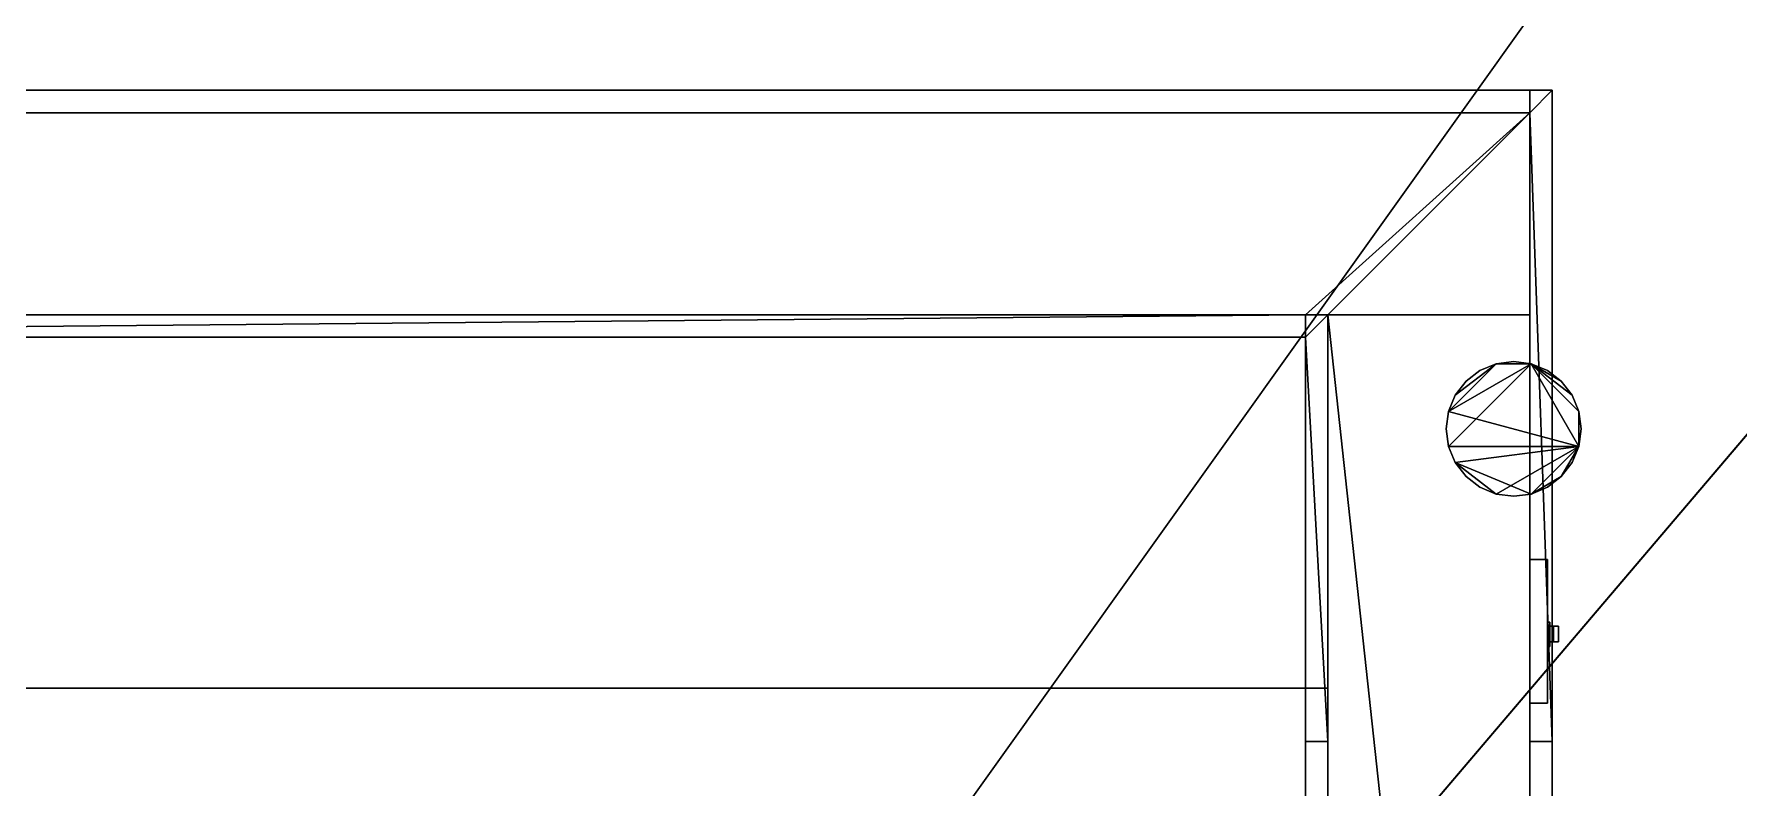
# Model space of a CAD drawing. Header units: inches. Extents: x -97 to 314, y -593 to 0.
# Drawn here: x -62.81 to -24.85, y -517.53 to -500.75 of the extents above; entities that cross this region are included whole.
import ezdxf

# ---------------------------------------------------------------- set-up
doc = ezdxf.new("R2010")
doc.units = ezdxf.units.IN
doc.header["$MEASUREMENT"] = 0
for name, color, linetype, lineweight in [('A-CLNG', 13, 'Continuous', 13), ('A-DOOR', 31, 'Continuous', 13), ('A-DOOR-FRAM', 31, 'Continuous', 9), ('A-FLOR', 192, 'Continuous', 13), ('A-ROOF', 132, 'Continuous', 13), ('A-WALL', 113, 'Continuous', 13), ('E-ELEC-FIXT', 91, 'Continuous', 9), ('Q-CASE', 31, 'Continuous', 9), ('Q-SPCQ', 91, 'Continuous', 9)]:
    doc.layers.add(name, color=color, linetype=linetype, lineweight=lineweight)

# ---------------------------------------------------------------- blocks, each defined once
blk = doc.blocks.new('Roof_5_9_-2 - Roof_5_9_-2-702590-_3D_')
at = {"layer": 'A-ROOF'}
mesh = blk.add_polyface(dxfattribs=at)
corners = [(-96, -459, 197), (76, -459, 197), (76, -587, 155), (-96, -587, 155)]
mesh.append_faces([[corners[k] for k in face] for face in [(0, 1, 2, 3)]])
mesh = blk.add_polyface(dxfattribs=at)
corners = [(-96, -591.5, 159.731), (76, -591.5, 159.731), (76, -459, 203.208), (-96, -459, 203.208)]
mesh.append_faces([[corners[k] for k in face] for face in [(0, 1, 2, 3)]])
blk = doc.blocks.new('Door Opening_3 - Door Opening_3-722806-_3D_')
at = {"layer": 'A-DOOR-FRAM'}
mesh = blk.add_polyface(dxfattribs=at)
corners = [(-16, 2.75, 82), (16, 2.75, 82), (16, 2.75), (14, 2.75), (14, 2.75, 80), (-14, 2.75, 80), (-14, 2.75), (-16, 2.75)]
mesh.append_faces([[corners[k] for k in face] for face in [(4, 1, 2, 3)]], dxfattribs={"vtx0": -1})
mesh.append_faces([[corners[k] for k in face] for face in [(7, 0, 5, 6)]], dxfattribs={"vtx1": -1})
mesh.append_faces([[corners[k] for k in face] for face in [(4, 5, 0, 1)]], dxfattribs={"vtx1": -1, "vtx3": -1})
mesh = blk.add_polyface(dxfattribs=at)
corners = [(-14, 2.75), (-14, 2.25), (-16, 2.25), (-16, 2.75)]
mesh.append_faces([[corners[k] for k in face] for face in [(0, 1, 2, 3)]])
mesh = blk.add_polyface(dxfattribs=at)
corners = [(-16, 2.75), (-16, 2.25), (-16, 2.25, 82), (-16, 2.75, 82)]
mesh.append_faces([[corners[k] for k in face] for face in [(0, 1, 2, 3)]])
mesh = blk.add_polyface(dxfattribs=at)
corners = [(-16, 2.75, 82), (-16, 2.25, 82), (16, 2.25, 82), (16, 2.75, 82)]
mesh.append_faces([[corners[k] for k in face] for face in [(0, 1, 2, 3)]])
mesh = blk.add_polyface(dxfattribs=at)
corners = [(-14, 2.75, 80), (-14, 2.25, 80), (-14, 2.25), (-14, 2.75)]
mesh.append_faces([[corners[k] for k in face] for face in [(0, 1, 2, 3)]])
mesh = blk.add_polyface(dxfattribs=at)
corners = [(14, 2.75, 80), (14, 2.25, 80), (-14, 2.25, 80), (-14, 2.75, 80)]
mesh.append_faces([[corners[k] for k in face] for face in [(0, 1, 2, 3)]])
mesh = blk.add_polyface(dxfattribs=at)
corners = [(16, 2.75), (16, 2.25), (14, 2.25), (14, 2.75)]
mesh.append_faces([[corners[k] for k in face] for face in [(0, 1, 2, 3)]])
mesh = blk.add_polyface(dxfattribs=at)
corners = [(14, 2.75), (14, 2.25), (14, 2.25, 80), (14, 2.75, 80)]
mesh.append_faces([[corners[k] for k in face] for face in [(0, 1, 2, 3)]])
mesh = blk.add_polyface(dxfattribs=at)
corners = [(16, 2.75, 82), (16, 2.25, 82), (16, 2.25), (16, 2.75)]
mesh.append_faces([[corners[k] for k in face] for face in [(0, 1, 2, 3)]])
mesh = blk.add_polyface(dxfattribs=at)
corners = [(-16, 2.25, 82), (-16, 2.25), (-14, 2.25), (-14, 2.25, 80), (14, 2.25, 80), (14, 2.25), (16, 2.25), (16, 2.25, 82)]
mesh.append_faces([[corners[k] for k in face] for face in [(3, 0, 1, 2)]], dxfattribs={"vtx0": -1})
mesh.append_faces([[corners[k] for k in face] for face in [(6, 7, 4, 5)]], dxfattribs={"vtx1": -1})
mesh.append_faces([[corners[k] for k in face] for face in [(3, 4, 7, 0)]], dxfattribs={"vtx1": -1, "vtx3": -1})
mesh = blk.add_polyface(dxfattribs=at)
corners = [(-16, -2.75, 82), (-16, -2.25, 82), (-16, -2.25), (-16, -2.75)]
mesh.append_faces([[corners[k] for k in face] for face in [(0, 1, 2, 3)]])
mesh = blk.add_polyface(dxfattribs=at)
corners = [(-16, -2.75), (-16, -2.25), (-14, -2.25), (-14, -2.75)]
mesh.append_faces([[corners[k] for k in face] for face in [(0, 1, 2, 3)]])
mesh = blk.add_polyface(dxfattribs=at)
corners = [(16, -2.25, 82), (16, -2.25), (14, -2.25), (14, -2.25, 80), (-14, -2.25, 80), (-14, -2.25), (-16, -2.25), (-16, -2.25, 82)]
mesh.append_faces([[corners[k] for k in face] for face in [(3, 0, 1, 2)]], dxfattribs={"vtx0": -1})
mesh.append_faces([[corners[k] for k in face] for face in [(6, 7, 4, 5)]], dxfattribs={"vtx1": -1})
mesh.append_faces([[corners[k] for k in face] for face in [(3, 4, 7, 0)]], dxfattribs={"vtx1": -1, "vtx3": -1})
mesh = blk.add_polyface(dxfattribs=at)
corners = [(16, -2.75, 82), (16, -2.25, 82), (-16, -2.25, 82), (-16, -2.75, 82)]
mesh.append_faces([[corners[k] for k in face] for face in [(0, 1, 2, 3)]])
mesh = blk.add_polyface(dxfattribs=at)
corners = [(-14, -2.75), (-14, -2.25), (-14, -2.25, 80), (-14, -2.75, 80)]
mesh.append_faces([[corners[k] for k in face] for face in [(0, 1, 2, 3)]])
mesh = blk.add_polyface(dxfattribs=at)
corners = [(-14, -2.75, 80), (-14, -2.25, 80), (14, -2.25, 80), (14, -2.75, 80)]
mesh.append_faces([[corners[k] for k in face] for face in [(0, 1, 2, 3)]])
mesh = blk.add_polyface(dxfattribs=at)
corners = [(14, -2.75, 80), (14, -2.25, 80), (14, -2.25), (14, -2.75)]
mesh.append_faces([[corners[k] for k in face] for face in [(0, 1, 2, 3)]])
mesh = blk.add_polyface(dxfattribs=at)
corners = [(14, -2.75), (14, -2.25), (16, -2.25), (16, -2.75)]
mesh.append_faces([[corners[k] for k in face] for face in [(0, 1, 2, 3)]])
mesh = blk.add_polyface(dxfattribs=at)
corners = [(16, -2.75), (16, -2.25), (16, -2.25, 82), (16, -2.75, 82)]
mesh.append_faces([[corners[k] for k in face] for face in [(0, 1, 2, 3)]])
mesh = blk.add_polyface(dxfattribs=at)
corners = [(16, -2.75, 82), (-16, -2.75, 82), (-16, -2.75), (-14, -2.75), (-14, -2.75, 80), (14, -2.75, 80), (14, -2.75), (16, -2.75)]
mesh.append_faces([[corners[k] for k in face] for face in [(4, 1, 2, 3)]], dxfattribs={"vtx0": -1})
mesh.append_faces([[corners[k] for k in face] for face in [(7, 0, 5, 6)]], dxfattribs={"vtx1": -1})
mesh.append_faces([[corners[k] for k in face] for face in [(4, 5, 0, 1)]], dxfattribs={"vtx1": -1, "vtx3": -1})
blk = doc.blocks.new('Specialty Equipment 8 - Specialty Equipment 7-771023-_3D_')
at = {"layer": 'Q-SPCQ'}
mesh = blk.add_polyface(dxfattribs=at)
corners = [(60.139, -351.059, 53.5), (60.19, -350.671, 53.5), (60.339, -350.309, 53.5), (60.578, -349.998, 53.5), (60.889, -349.76, 53.5), (61.25, -349.61, 53.5), (61.639, -349.559, 53.5), (62.027, -349.61, 53.5), (62.389, -349.76, 53.5), (62.699, -349.998, 53.5), (62.938, -350.309, 53.5), (63.087, -350.671, 53.5), (63.139, -351.059, 53.5), (63.087, -351.447, 53.5), (62.938, -351.809, 53.5), (62.699, -352.12, 53.5), (62.389, -352.358, 53.5), (62.027, -352.508, 53.5), (61.639, -352.559, 53.5), (61.25, -352.508, 53.5), (60.889, -352.358, 53.5), (60.578, -352.12, 53.5), (60.339, -351.809, 53.5), (60.19, -351.447, 53.5)]
mesh.append_faces([[corners[k] for k in face] for face in [(17, 15, 16)]], dxfattribs={"vtx0": -1})
mesh.append_faces([[corners[k] for k in face] for face in [(2, 5, 1), (19, 13, 17, 18)]], dxfattribs={"vtx0": -1, "vtx1": -1})
mesh.append_faces([[corners[k] for k in face] for face in [(7, 13, 1, 5)]], dxfattribs={"vtx0": -1, "vtx1": -1, "vtx2": -1, "vtx3": -1})
mesh.append_faces([[corners[k] for k in face] for face in [(7, 10, 11, 13)]], dxfattribs={"vtx0": -1, "vtx2": -1, "vtx3": -1})
mesh.append_faces([[corners[k] for k in face] for face in [(22, 23, 13, 19)]], dxfattribs={"vtx1": -1, "vtx2": -1, "vtx3": -1})
mesh.append_faces([[corners[k] for k in face] for face in [(3, 4, 5, 2), (5, 6, 7), (11, 12, 13)]], dxfattribs={"vtx2": -1})
mesh.append_faces([[corners[k] for k in face] for face in [(13, 14, 15, 17), (23, 0, 1, 13)]], dxfattribs={"vtx2": -1, "vtx3": -1})
mesh.append_faces([[corners[k] for k in face] for face in [(7, 8, 9, 10), (19, 20, 21, 22)]], dxfattribs={"vtx3": -1})
mesh = blk.add_polyface(dxfattribs=at)
corners = [(60.139, -351.059, 54), (60.19, -351.447, 54), (60.339, -351.809, 54), (60.578, -352.12, 54), (60.889, -352.358, 54), (61.25, -352.508, 54), (61.639, -352.559, 54), (62.027, -352.508, 54), (62.389, -352.358, 54), (62.699, -352.12, 54), (62.938, -351.809, 54), (63.087, -351.447, 54), (63.139, -351.059, 54), (63.087, -350.671, 54), (62.938, -350.309, 54), (62.699, -349.998, 54), (62.389, -349.76, 54), (62.027, -349.61, 54), (61.639, -349.559, 54), (61.25, -349.61, 54), (60.889, -349.76, 54), (60.578, -349.998, 54), (60.339, -350.309, 54), (60.19, -350.671, 54)]
mesh.append_faces([[corners[k] for k in face] for face in [(11, 9, 10), (17, 15, 16)]], dxfattribs={"vtx0": -1})
mesh.append_faces([[corners[k] for k in face] for face in [(1, 17, 23, 0), (23, 19, 22)]], dxfattribs={"vtx0": -1, "vtx1": -1})
mesh.append_faces([[corners[k] for k in face] for face in [(7, 11, 2)]], dxfattribs={"vtx0": -1, "vtx1": -1, "vtx2": -1})
mesh.append_faces([[corners[k] for k in face] for face in [(11, 17, 1, 2)]], dxfattribs={"vtx0": -1, "vtx1": -1, "vtx3": -1})
mesh.append_faces([[corners[k] for k in face] for face in [(17, 13, 14, 15)]], dxfattribs={"vtx0": -1, "vtx3": -1})
mesh.append_faces([[corners[k] for k in face] for face in [(3, 4, 5, 2)]], dxfattribs={"vtx2": -1})
mesh.append_faces([[corners[k] for k in face] for face in [(7, 8, 9, 11), (5, 6, 7, 2), (11, 12, 13, 17), (17, 18, 19, 23)]], dxfattribs={"vtx2": -1, "vtx3": -1})
mesh.append_faces([[corners[k] for k in face] for face in [(19, 20, 21, 22)]], dxfattribs={"vtx3": -1})
mesh = blk.add_polyface(dxfattribs=at)
corners = [(63.139, -351.059, 53.5), (63.087, -350.671, 53.5), (62.938, -350.309, 53.5), (62.699, -349.998, 53.5), (62.389, -349.76, 53.5), (62.027, -349.61, 53.5), (61.639, -349.559, 53.5), (61.25, -349.61, 53.5), (60.889, -349.76, 53.5), (60.578, -349.998, 53.5), (60.339, -350.309, 53.5), (60.19, -350.671, 53.5), (60.139, -351.059, 53.5), (60.139, -351.059, 54), (60.19, -350.671, 54), (60.339, -350.309, 54), (60.578, -349.998, 54), (60.889, -349.76, 54), (61.25, -349.61, 54), (61.639, -349.559, 54), (62.027, -349.61, 54), (62.389, -349.76, 54), (62.699, -349.998, 54), (62.938, -350.309, 54), (63.087, -350.671, 54), (63.139, -351.059, 54)]
mesh.append_faces([[corners[k] for k in face] for face in [(13, 14, 11, 12), (0, 1, 24, 25)]], dxfattribs={"vtx1": -1})
mesh.append_faces([[corners[k] for k in face] for face in [(14, 15, 10, 11), (16, 17, 8, 9), (15, 16, 9, 10), (17, 18, 7, 8), (6, 7, 18, 19), (19, 20, 5, 6), (20, 21, 4, 5), (22, 23, 2, 3), (21, 22, 3, 4), (23, 24, 1, 2)]], dxfattribs={"vtx1": -1, "vtx3": -1})
mesh = blk.add_polyface(dxfattribs=at)
corners = [(60.139, -351.059, 53.5), (60.19, -351.447, 53.5), (60.339, -351.809, 53.5), (60.578, -352.12, 53.5), (60.889, -352.358, 53.5), (61.25, -352.508, 53.5), (61.639, -352.559, 53.5), (62.027, -352.508, 53.5), (62.389, -352.358, 53.5), (62.699, -352.12, 53.5), (62.938, -351.809, 53.5), (63.087, -351.447, 53.5), (63.139, -351.059, 53.5), (63.139, -351.059, 54), (63.087, -351.447, 54), (62.938, -351.809, 54), (62.699, -352.12, 54), (62.389, -352.358, 54), (62.027, -352.508, 54), (61.639, -352.559, 54), (61.25, -352.508, 54), (60.889, -352.358, 54), (60.578, -352.12, 54), (60.339, -351.809, 54), (60.19, -351.447, 54), (60.139, -351.059, 54)]
mesh.append_faces([[corners[k] for k in face] for face in [(13, 14, 11, 12), (0, 1, 24, 25)]], dxfattribs={"vtx1": -1})
mesh.append_faces([[corners[k] for k in face] for face in [(14, 15, 10, 11), (16, 17, 8, 9), (15, 16, 9, 10), (17, 18, 7, 8), (6, 7, 18, 19), (19, 20, 5, 6), (20, 21, 4, 5), (22, 23, 2, 3), (21, 22, 3, 4), (23, 24, 1, 2)]], dxfattribs={"vtx1": -1, "vtx3": -1})
blk = doc.blocks.new('Switch 2 - Switch 2-776116-_3D_')
at = {"layer": 'E-ELEC-FIXT'}
mesh = blk.add_polyface(dxfattribs=at)
corners = [(-1.6, 0.395, 4.895), (1.599, 0.395, 4.895), (1.599, 0.395), (-1.6, 0.395)]
mesh.append_faces([[corners[k] for k in face] for face in [(0, 1, 2, 3)]])
mesh = blk.add_polyface(dxfattribs=at)
corners = [(1.599, 0.395), (1.599, 0), (-1.6, 0), (-1.6, 0.395)]
mesh.append_faces([[corners[k] for k in face] for face in [(0, 1, 2, 3)]])
mesh = blk.add_polyface(dxfattribs=at)
corners = [(-1.6, 0.395, 4.895), (-1.6, 0, 4.895), (1.599, 0, 4.895), (1.599, 0.395, 4.895)]
mesh.append_faces([[corners[k] for k in face] for face in [(0, 1, 2, 3)]])
mesh = blk.add_polyface(dxfattribs=at)
corners = [(-1.6, 0.395), (-1.6, 0), (-1.6, 0, 4.895), (-1.6, 0.395, 4.895)]
mesh.append_faces([[corners[k] for k in face] for face in [(0, 1, 2, 3)]])
mesh = blk.add_polyface(dxfattribs=at)
corners = [(0.342, 0.445, 3.139), (0.342, 0.445, 2.067), (-0.202, 0.445, 2.067), (-0.202, 0.445, 3.139), (0.233, 0.445, 3.039), (-0.112, 0.445, 3.039), (-0.112, 0.445, 2.174), (0.233, 0.445, 2.174)]
mesh.append_faces([[corners[k] for k in face] for face in [(3, 5, 6, 2), (7, 1, 2, 6)]], dxfattribs={"vtx0": -1, "vtx2": -1})
mesh.append_faces([[corners[k] for k in face] for face in [(3, 0, 4, 5), (7, 4, 0, 1)]], dxfattribs={"vtx1": -1, "vtx3": -1})
mesh = blk.add_polyface(dxfattribs=at)
corners = [(-0.202, 0.445, 3.139), (-0.202, 0.395, 3.139), (0.342, 0.395, 3.139), (0.342, 0.445, 3.139)]
mesh.append_faces([[corners[k] for k in face] for face in [(0, 1, 2, 3)]])
mesh = blk.add_polyface(dxfattribs=at)
corners = [(-0.202, 0.445, 2.067), (-0.202, 0.395, 2.067), (-0.202, 0.395, 3.139), (-0.202, 0.445, 3.139)]
mesh.append_faces([[corners[k] for k in face] for face in [(0, 1, 2, 3)]])
mesh = blk.add_polyface(dxfattribs=at)
corners = [(0.342, 0.445, 2.067), (0.342, 0.395, 2.067), (-0.202, 0.395, 2.067), (-0.202, 0.445, 2.067)]
mesh.append_faces([[corners[k] for k in face] for face in [(0, 1, 2, 3)]])
mesh = blk.add_polyface(dxfattribs=at)
corners = [(0.342, 0.395, 3.139), (-0.202, 0.395, 3.139), (-0.202, 0.395, 2.067), (0.342, 0.395, 2.067), (0.233, 0.395, 3.039), (0.233, 0.395, 2.174), (-0.112, 0.395, 2.174), (-0.112, 0.395, 3.039)]
mesh.append_faces([[corners[k] for k in face] for face in [(5, 3, 0, 4), (4, 0, 1, 7)]], dxfattribs={"vtx0": -1, "vtx2": -1})
mesh.append_faces([[corners[k] for k in face] for face in [(2, 3, 5, 6), (1, 2, 6, 7)]], dxfattribs={"vtx1": -1, "vtx3": -1})
mesh = blk.add_polyface(dxfattribs=at)
corners = [(-0.112, 0.528, 2.127), (-0.112, 0.394, 2.189), (-0.112, 0.394, 3.047), (-0.112, 0.406, 3.047), (-0.112, 0.417, 3.044), (-0.112, 0.426, 3.038), (-0.112, 0.435, 3.03), (-0.112, 0.441, 3.02), (-0.112, 0.445, 3.01), (-0.112, 0.445, 2.433), (-0.112, 0.634, 2.298)]
mesh.append_faces([[corners[k] for k in face] for face in [(4, 2, 3)]], dxfattribs={"vtx0": -1})
mesh.append_faces([[corners[k] for k in face] for face in [(2, 8, 9, 1)]], dxfattribs={"vtx0": -1, "vtx2": -1})
mesh.append_faces([[corners[k] for k in face] for face in [(2, 6, 7, 8)]], dxfattribs={"vtx0": -1, "vtx3": -1})
mesh.append_faces([[corners[k] for k in face] for face in [(5, 6, 2, 4)]], dxfattribs={"vtx1": -1, "vtx2": -1})
mesh.append_faces([[corners[k] for k in face] for face in [(10, 0, 1, 9)]], dxfattribs={"vtx2": -1})
mesh = blk.add_polyface(dxfattribs=at)
corners = [(-0.112, 0.634, 2.298), (0.233, 0.634, 2.298), (0.233, 0.528, 2.127), (-0.112, 0.528, 2.127)]
mesh.append_faces([[corners[k] for k in face] for face in [(0, 1, 2, 3)]])
mesh = blk.add_polyface(dxfattribs=at)
corners = [(-0.112, 0.445, 2.433), (0.233, 0.445, 2.433), (0.233, 0.634, 2.298), (-0.112, 0.634, 2.298)]
mesh.append_faces([[corners[k] for k in face] for face in [(0, 1, 2, 3)]])
mesh = blk.add_polyface(dxfattribs=at)
corners = [(-0.112, 0.528, 2.127), (0.233, 0.528, 2.127), (0.233, 0.394, 2.189), (-0.112, 0.394, 2.189)]
mesh.append_faces([[corners[k] for k in face] for face in [(0, 1, 2, 3)]])
mesh = blk.add_polyface(dxfattribs=at)
corners = [(-0.112, 0.445, 3.01), (0.233, 0.445, 3.01), (0.233, 0.445, 2.433), (-0.112, 0.445, 2.433)]
mesh.append_faces([[corners[k] for k in face] for face in [(0, 1, 2, 3)]])
mesh = blk.add_polyface(dxfattribs=at)
corners = [(-0.112, 0.445, 3.01), (-0.112, 0.441, 3.02), (-0.112, 0.435, 3.03), (-0.112, 0.426, 3.038), (-0.112, 0.417, 3.044), (-0.112, 0.406, 3.047), (-0.112, 0.394, 3.047), (0.233, 0.394, 3.047), (0.233, 0.406, 3.047), (0.233, 0.417, 3.044), (0.233, 0.426, 3.038), (0.233, 0.435, 3.03), (0.233, 0.441, 3.02), (0.233, 0.445, 3.01)]
mesh.append_faces([[corners[k] for k in face] for face in [(7, 8, 5, 6), (0, 1, 12, 13)]], dxfattribs={"vtx1": -1})
mesh.append_faces([[corners[k] for k in face] for face in [(8, 9, 4, 5), (3, 4, 9, 10), (10, 11, 2, 3), (11, 12, 1, 2)]], dxfattribs={"vtx1": -1, "vtx3": -1})
mesh = blk.add_polyface(dxfattribs=at)
corners = [(-0.112, 0.445, 2.174), (-0.112, 0.395, 2.174), (0.233, 0.395, 2.174), (0.233, 0.445, 2.174)]
mesh.append_faces([[corners[k] for k in face] for face in [(0, 1, 2, 3)]])
mesh = blk.add_polyface(dxfattribs=at)
corners = [(-0.112, 0.445, 3.039), (-0.112, 0.395, 3.039), (-0.112, 0.395, 2.174), (-0.112, 0.445, 2.174)]
mesh.append_faces([[corners[k] for k in face] for face in [(0, 1, 2, 3)]])
mesh = blk.add_polyface(dxfattribs=at)
corners = [(0.233, 0.445, 3.039), (0.233, 0.395, 3.039), (-0.112, 0.395, 3.039), (-0.112, 0.445, 3.039)]
mesh.append_faces([[corners[k] for k in face] for face in [(0, 1, 2, 3)]])
mesh = blk.add_polyface(dxfattribs=at)
corners = [(-0.112, 0.394, 2.189), (0.233, 0.394, 2.189), (0.233, 0.394, 3.047), (-0.112, 0.394, 3.047)]
mesh.append_faces([[corners[k] for k in face] for face in [(0, 1, 2, 3)]])
mesh = blk.add_polyface(dxfattribs=at)
corners = [(0.233, 0.528, 2.127), (0.233, 0.634, 2.298), (0.233, 0.445, 2.433), (0.233, 0.445, 3.01), (0.233, 0.441, 3.02), (0.233, 0.435, 3.03), (0.233, 0.426, 3.038), (0.233, 0.417, 3.044), (0.233, 0.406, 3.047), (0.233, 0.394, 3.047), (0.233, 0.394, 2.189)]
mesh.append_faces([[corners[k] for k in face] for face in [(2, 9, 10)]], dxfattribs={"vtx0": -1, "vtx2": -1})
mesh.append_faces([[corners[k] for k in face] for face in [(5, 6, 9, 4), (3, 4, 9, 2)]], dxfattribs={"vtx1": -1, "vtx2": -1})
mesh.append_faces([[corners[k] for k in face] for face in [(7, 8, 9, 6)]], dxfattribs={"vtx2": -1})
mesh.append_faces([[corners[k] for k in face] for face in [(10, 0, 1, 2)]], dxfattribs={"vtx3": -1})
mesh = blk.add_polyface(dxfattribs=at)
corners = [(0.233, 0.445, 2.174), (0.233, 0.395, 2.174), (0.233, 0.395, 3.039), (0.233, 0.445, 3.039)]
mesh.append_faces([[corners[k] for k in face] for face in [(0, 1, 2, 3)]])
mesh = blk.add_polyface(dxfattribs=at)
corners = [(0.342, 0.445, 3.139), (0.342, 0.395, 3.139), (0.342, 0.395, 2.067), (0.342, 0.445, 2.067)]
mesh.append_faces([[corners[k] for k in face] for face in [(0, 1, 2, 3)]])
mesh = blk.add_polyface(dxfattribs=at)
corners = [(1.599, 0.395, 4.895), (1.599, 0, 4.895), (1.599, 0), (1.599, 0.395)]
mesh.append_faces([[corners[k] for k in face] for face in [(0, 1, 2, 3)]])
mesh = blk.add_polyface(dxfattribs=at)
corners = [(1.599, 0), (1.599, 0, 4.895), (-1.6, 0, 4.895), (-1.6, 0)]
mesh.append_faces([[corners[k] for k in face] for face in [(0, 1, 2, 3)]])
blk = doc.blocks.new('Casework 16 - Casework 16-784597-_3D_')
at = {"layer": 'Q-CASE'}
mesh = blk.add_polyface(dxfattribs=at)
corners = [(-34, -507, 124.818), (-89.5, -507, 124.818), (-89.5, -507, 125.858), (-34, -507, 125.858)]
mesh.append_faces([[corners[k] for k in face] for face in [(0, 1, 2, 3)]])
mesh = blk.add_polyface(dxfattribs=at)
corners = [(-34, -515.314, 125.858), (-34, -507, 125.858), (-89.5, -507, 125.858), (-89.5, -515.314, 125.858)]
mesh.append_faces([[corners[k] for k in face] for face in [(0, 1, 2, 3)]])
mesh = blk.add_polyface(dxfattribs=at)
corners = [(-89.5, -515.314, 124.818), (-89.5, -507, 124.818), (-34, -507, 124.818), (-34, -515.314, 124.818)]
mesh.append_faces([[corners[k] for k in face] for face in [(0, 1, 2, 3)]])
mesh = blk.add_polyface(dxfattribs=at)
corners = [(-34, -515.314, 124.818), (-34, -507, 124.818), (-34, -507, 125.858), (-34, -515.314, 125.858)]
mesh.append_faces([[corners[k] for k in face] for face in [(0, 1, 2, 3)]])
mesh = blk.add_polyface(dxfattribs=at)
corners = [(-89.5, -515.314, 125.858), (-89.5, -515.314, 124.818), (-34, -515.314, 124.818), (-34, -515.314, 125.858)]
mesh.append_faces([[corners[k] for k in face] for face in [(0, 1, 2, 3)]])

msp = doc.modelspace()

# ---------------------------------------------------------------- block references
at = {"layer": 'A-DOOR', "rotation": 269.9999999999999}
msp.add_blockref('Door Opening_3 - Door Opening_3-722806-_3D_', (-31.75, -532.5, 64), dxfattribs=at)
at = {"layer": 'A-ROOF'}
msp.add_blockref('Roof_5_9_-2 - Roof_5_9_-2-702590-_3D_', (0, 0), dxfattribs=at)
at = {"layer": 'E-ELEC-FIXT', "rotation": 269.9999999999997}
msp.add_blockref('Switch 2 - Switch 2-776116-_3D_', (-29.5, -514.048, 112), dxfattribs=at)
at = {"layer": 'Q-CASE'}
msp.add_blockref('Casework 16 - Casework 16-784597-_3D_', (0, 0), dxfattribs=at)
at = {"layer": 'Q-SPCQ'}
msp.add_blockref('Specialty Equipment 8 - Specialty Equipment 7-771023-_3D_', (-91.5, -158.483), dxfattribs=at)

# ---------------------------------------------------------------- meshes
at = {"layer": 'A-CLNG'}
mesh = msp.add_polyface(dxfattribs=at)
corners = [(109, -331, 59), (109, -352.57, 59), (76, -352.57, 59), (76, -338.5, 59), (-96, -338.5, 59), (-96, -591.5, 59), (115.5, -591.5, 59), (115.5, -331, 59)]
mesh.append_faces([[corners[k] for k in face] for face in [(6, 1, 2)]], dxfattribs={"vtx0": -1, "vtx2": -1})
mesh.append_faces([[corners[k] for k in face] for face in [(3, 4, 2)]], dxfattribs={"vtx1": -1})
mesh.append_faces([[corners[k] for k in face] for face in [(5, 6, 2, 4)]], dxfattribs={"vtx1": -1, "vtx2": -1})
mesh.append_faces([[corners[k] for k in face] for face in [(7, 0, 1, 6)]], dxfattribs={"vtx2": -1})
mesh = msp.add_polyface(dxfattribs=at)
corners = [(109, -331, 54), (115.5, -331, 54), (115.5, -591.5, 54), (-96, -591.5, 54), (-96, -338.5, 54), (76, -338.5, 54), (76, -352.57, 54), (109, -352.57, 54)]
mesh.append_faces([[corners[k] for k in face] for face in [(7, 2, 6)]], dxfattribs={"vtx0": -1, "vtx1": -1})
mesh.append_faces([[corners[k] for k in face] for face in [(6, 2, 3, 4)]], dxfattribs={"vtx0": -1, "vtx3": -1})
mesh.append_faces([[corners[k] for k in face] for face in [(1, 2, 7, 0)]], dxfattribs={"vtx1": -1})
mesh.append_faces([[corners[k] for k in face] for face in [(4, 5, 6)]], dxfattribs={"vtx2": -1})
at = {"layer": 'A-FLOR'}
mesh = msp.add_polyface(dxfattribs=at)
corners = [(32, -326.5, -42.906), (32, -271.07, -42.906), (76, -271.07, -42.906), (76, -326.5, -42.906), (115.5, -326.5, -42.906), (115.5, -591.5, -42.906), (-96, -591.5, -42.906), (-96, -326.5, -42.906)]
mesh.append_faces([[corners[k] for k in face] for face in [(0, 5, 6, 7), (3, 0, 1, 2)]], dxfattribs={"vtx0": -1})
mesh.append_faces([[corners[k] for k in face] for face in [(3, 4, 5, 0)]], dxfattribs={"vtx2": -1, "vtx3": -1})
mesh = msp.add_polyface(dxfattribs=at)
corners = [(32, -326.5, -37), (-96, -326.5, -37), (-96, -591.5, -37), (115.5, -591.5, -37), (115.5, -326.5, -37), (76, -326.5, -37), (76, -271.07, -37), (32, -271.07, -37)]
mesh.append_faces([[corners[k] for k in face] for face in [(2, 3, 0, 1)]], dxfattribs={"vtx1": -1})
mesh.append_faces([[corners[k] for k in face] for face in [(3, 4, 5, 0)]], dxfattribs={"vtx2": -1, "vtx3": -1})
mesh.append_faces([[corners[k] for k in face] for face in [(5, 6, 7, 0)]], dxfattribs={"vtx3": -1})
mesh = msp.add_polyface(dxfattribs=at)
corners = [(306.5, -331, 59), (306.5, -458.5, 59), (313.5, -458.5, 59), (313.5, -593.5, 59), (-96, -593.5, 59), (-96, -338.5, 59), (76, -338.5, 59), (76, -352.57, 59), (109, -352.57, 59), (109, -331, 59)]
mesh.append_faces([[corners[k] for k in face] for face in [(8, 4, 7)]], dxfattribs={"vtx0": -1, "vtx1": -1})
mesh.append_faces([[corners[k] for k in face] for face in [(8, 1, 3, 4)]], dxfattribs={"vtx0": -1, "vtx1": -1, "vtx3": -1})
mesh.append_faces([[corners[k] for k in face] for face in [(2, 3, 1)]], dxfattribs={"vtx1": -1})
mesh.append_faces([[corners[k] for k in face] for face in [(5, 6, 7, 4)]], dxfattribs={"vtx2": -1})
mesh.append_faces([[corners[k] for k in face] for face in [(8, 9, 0, 1)]], dxfattribs={"vtx3": -1})
mesh = msp.add_polyface(dxfattribs=at)
corners = [(306.5, -331, 64), (109, -331, 64), (109, -352.57, 64), (76, -352.57, 64), (76, -338.5, 64), (-96, -338.5, 64), (-96, -593.5, 64), (313.5, -593.5, 64), (313.5, -458.5, 64), (306.5, -458.5, 64)]
mesh.append_faces([[corners[k] for k in face] for face in [(2, 9, 0, 1)]], dxfattribs={"vtx0": -1})
mesh.append_faces([[corners[k] for k in face] for face in [(6, 2, 3)]], dxfattribs={"vtx0": -1, "vtx2": -1})
mesh.append_faces([[corners[k] for k in face] for face in [(2, 6, 7, 9)]], dxfattribs={"vtx0": -1, "vtx2": -1, "vtx3": -1})
mesh.append_faces([[corners[k] for k in face] for face in [(7, 8, 9)]], dxfattribs={"vtx2": -1})
mesh.append_faces([[corners[k] for k in face] for face in [(3, 4, 5, 6)]], dxfattribs={"vtx3": -1})
at = {"layer": 'A-WALL'}
mesh = msp.add_polyface(dxfattribs=at)
corners = [(-89, -502, 66), (-29.5, -502, 66), (-29.5, -502, 64), (-89, -502, 64)]
mesh.append_faces([[corners[k] for k in face] for face in [(0, 1, 2, 3)]])
mesh = msp.add_polyface(dxfattribs=at)
corners = [(-89, -502.5, 64), (-89, -502, 64), (-29.5, -502, 64), (-29.5, -502.5, 64)]
mesh.append_faces([[corners[k] for k in face] for face in [(0, 1, 2, 3)]])
mesh = msp.add_polyface(dxfattribs=at)
corners = [(-29.5, -502.5, 66), (-29.5, -502, 66), (-89, -502, 66), (-89, -502.5, 66)]
mesh.append_faces([[corners[k] for k in face] for face in [(0, 1, 2, 3)]])
mesh = msp.add_polyface(dxfattribs=at)
corners = [(-29.5, -502.5, 64), (-29.5, -502, 64), (-29.5, -502, 66), (-29.5, -502.5, 66)]
mesh.append_faces([[corners[k] for k in face] for face in [(0, 1, 2, 3)]])
mesh = msp.add_polyface(dxfattribs=at)
corners = [(-29.5, -502, 64), (-29.5, -502.5, 64), (-29.5, -516.5, 64), (-29.5, -516.5, 66), (-29.5, -502.5, 66), (-29.5, -502, 66)]
mesh.append_faces([[corners[k] for k in face] for face in [(4, 5, 0, 1), (1, 2, 3, 4)]], dxfattribs={"vtx3": -1})
mesh = msp.add_polyface(dxfattribs=at)
corners = [(-29.5, -516.5, 64), (-29.5, -502.5, 64), (-29.5, -502, 64), (-29, -502, 64), (-29, -516.5, 64)]
mesh.append_faces([[corners[k] for k in face] for face in [(1, 4, 0)]], dxfattribs={"vtx0": -1})
mesh.append_faces([[corners[k] for k in face] for face in [(3, 4, 1, 2)]], dxfattribs={"vtx1": -1})
mesh = msp.add_polyface(dxfattribs=at)
corners = [(-29.5, -502, 66), (-29.5, -502.5, 66), (-29.5, -516.5, 66), (-29, -516.5, 66), (-29, -502, 66)]
mesh.append_faces([[corners[k] for k in face] for face in [(1, 4, 0)]], dxfattribs={"vtx0": -1})
mesh.append_faces([[corners[k] for k in face] for face in [(3, 4, 1, 2)]], dxfattribs={"vtx1": -1})
mesh = msp.add_polyface(dxfattribs=at)
corners = [(-29.5, -502, 66), (-29, -502, 66), (-29, -502, 64), (-29.5, -502, 64)]
mesh.append_faces([[corners[k] for k in face] for face in [(0, 1, 2, 3)]])
mesh = msp.add_polyface(dxfattribs=at)
corners = [(-29, -502, 66), (-29, -516.5, 66), (-29, -516.5, 64), (-29, -502, 64)]
mesh.append_faces([[corners[k] for k in face] for face in [(0, 1, 2, 3)]])
mesh = msp.add_polyface(dxfattribs=at)
corners = [(-89.5, -502.5, 64), (-89.5, -502.5, 66), (-89.5, -502.5, 182.727), (-29.5, -502.5, 182.727), (-29.5, -502.5, 64), (-89, -502.5, 64)]
mesh.append_faces([[corners[k] for k in face] for face in [(1, 3, 4, 5)]], dxfattribs={"vtx0": -1, "vtx3": -1})
mesh.append_faces([[corners[k] for k in face] for face in [(0, 1, 5)]], dxfattribs={"vtx1": -1})
mesh.append_faces([[corners[k] for k in face] for face in [(1, 2, 3)]], dxfattribs={"vtx2": -1})
mesh = msp.add_polyface(dxfattribs=at)
corners = [(-29.5, -507, 64), (-34, -507, 64), (-34.5, -507, 64), (-89.5, -507, 64), (-89.5, -502.5, 64), (-89, -502.5, 64), (-29.5, -502.5, 64)]
mesh.append_faces([[corners[k] for k in face] for face in [(5, 3, 4)]], dxfattribs={"vtx0": -1})
mesh.append_faces([[corners[k] for k in face] for face in [(2, 3, 5, 6)]], dxfattribs={"vtx1": -1, "vtx3": -1})
mesh.append_faces([[corners[k] for k in face] for face in [(6, 0, 1, 2)]], dxfattribs={"vtx3": -1})
mesh = msp.add_polyface(dxfattribs=at)
corners = [(-89.5, -507, 181.25), (-34, -507, 181.25), (-29.5, -507, 181.25), (-29.5, -502.5, 182.727), (-89.5, -502.5, 182.727)]
mesh.append_faces([[corners[k] for k in face] for face in [(2, 3, 1)]], dxfattribs={"vtx1": -1})
mesh.append_faces([[corners[k] for k in face] for face in [(4, 0, 1, 3)]], dxfattribs={"vtx2": -1})
mesh = msp.add_polyface(dxfattribs=at)
corners = [(-29.5, -502.5, 64), (-29.5, -502.5, 66), (-89, -502.5, 66), (-89, -502.5, 64)]
mesh.append_faces([[corners[k] for k in face] for face in [(0, 1, 2, 3)]])
mesh = msp.add_polyface(dxfattribs=at)
corners = [(-29.5, -502.5, 64), (-29.5, -502.5, 182.727), (-29.5, -507, 181.25), (-29.5, -507, 64)]
mesh.append_faces([[corners[k] for k in face] for face in [(0, 1, 2, 3)]])
mesh = msp.add_polyface(dxfattribs=at)
corners = [(-89.5, -507, 181.25), (-89.5, -507, 64), (-34.5, -507, 64), (-34, -507, 64), (-29.5, -507, 64), (-29.5, -507, 181.25), (-34, -507, 181.25)]
mesh.append_faces([[corners[k] for k in face] for face in [(3, 6, 2)]], dxfattribs={"vtx0": -1, "vtx1": -1})
mesh.append_faces([[corners[k] for k in face] for face in [(0, 1, 2, 6)]], dxfattribs={"vtx2": -1})
mesh.append_faces([[corners[k] for k in face] for face in [(3, 4, 5, 6)]], dxfattribs={"vtx3": -1})
mesh = msp.add_polyface(dxfattribs=at)
corners = [(-89.5, -507, 64), (-89.5, -507, 66), (-34.5, -507, 66), (-34.5, -507, 64)]
mesh.append_faces([[corners[k] for k in face] for face in [(0, 1, 2, 3)]])
mesh = msp.add_polyface(dxfattribs=at)
corners = [(-89.5, -507, 64), (-34.5, -507, 64), (-34.5, -507.5, 64), (-89, -507.5, 64), (-89.5, -507.5, 64)]
mesh.append_faces([[corners[k] for k in face] for face in [(3, 0, 1, 2)]], dxfattribs={"vtx0": -1})
mesh.append_faces([[corners[k] for k in face] for face in [(3, 4, 0)]], dxfattribs={"vtx2": -1})
mesh = msp.add_polyface(dxfattribs=at)
corners = [(-34.5, -507, 66), (-89.5, -507, 66), (-89.5, -507.5, 66), (-89, -507.5, 66), (-34.5, -507.5, 66)]
mesh.append_faces([[corners[k] for k in face] for face in [(3, 0, 1, 2)]], dxfattribs={"vtx0": -1})
mesh.append_faces([[corners[k] for k in face] for face in [(3, 4, 0)]], dxfattribs={"vtx2": -1})
mesh = msp.add_polyface(dxfattribs=at)
corners = [(-34.5, -516.5, 64), (-34.5, -516.5, 66), (-34.5, -507.5, 66), (-34.5, -507, 66), (-34.5, -507, 64), (-34.5, -507.5, 64)]
mesh.append_faces([[corners[k] for k in face] for face in [(2, 3, 4, 5), (5, 0, 1, 2)]], dxfattribs={"vtx3": -1})
mesh = msp.add_polyface(dxfattribs=at)
corners = [(-34, -507, 64), (-34, -516.5, 64), (-34.5, -516.5, 64), (-34.5, -507.5, 64), (-34.5, -507, 64)]
mesh.append_faces([[corners[k] for k in face] for face in [(3, 0, 1, 2)]], dxfattribs={"vtx0": -1})
mesh.append_faces([[corners[k] for k in face] for face in [(3, 4, 0)]], dxfattribs={"vtx2": -1})
mesh = msp.add_polyface(dxfattribs=at)
corners = [(-34, -516.5, 66), (-34, -507, 66), (-34.5, -507, 66), (-34.5, -507.5, 66), (-34.5, -516.5, 66)]
mesh.append_faces([[corners[k] for k in face] for face in [(3, 0, 1, 2)]], dxfattribs={"vtx0": -1})
mesh.append_faces([[corners[k] for k in face] for face in [(3, 4, 0)]], dxfattribs={"vtx2": -1})
mesh = msp.add_polyface(dxfattribs=at)
corners = [(-34, -507, 64), (-34.5, -507, 64), (-34.5, -507, 66), (-34, -507, 66)]
mesh.append_faces([[corners[k] for k in face] for face in [(0, 1, 2, 3)]])
mesh = msp.add_polyface(dxfattribs=at)
corners = [(-34.5, -507, 66), (-34.5, -507.5, 66), (-34.5, -507.5, 64), (-34.5, -507, 64)]
mesh.append_faces([[corners[k] for k in face] for face in [(0, 1, 2, 3)]])
mesh = msp.add_polyface(dxfattribs=at)
corners = [(-34, -546.5, 144), (-34, -546.5, 64), (-34, -586.5, 64), (-34, -587, 64), (-34, -587, 66), (-34, -587, 155), (-34, -507, 181.25), (-34, -507, 64), (-34, -518.5, 64), (-34, -518.5, 144)]
mesh.append_faces([[corners[k] for k in face] for face in [(6, 9, 0, 5)]], dxfattribs={"vtx0": -1, "vtx2": -1})
mesh.append_faces([[corners[k] for k in face] for face in [(4, 5, 0, 1)]], dxfattribs={"vtx1": -1, "vtx3": -1})
mesh.append_faces([[corners[k] for k in face] for face in [(7, 8, 9, 6), (2, 3, 4, 1)]], dxfattribs={"vtx2": -1})
mesh = msp.add_polyface(dxfattribs=at)
corners = [(-34, -518.5, 64), (-34, -507, 64), (-29.5, -507, 64), (-29.5, -518.5, 64), (-34, -587, 64), (-34, -586.5, 64), (-34, -546.5, 64), (-29.5, -546.5, 64), (-29.5, -548.5, 64), (-29.5, -553, 64), (-29.5, -553.5, 64), (-29.5, -587, 64)]
mesh.append_faces([[corners[k] for k in face] for face in [(3, 0, 1, 2)]])
mesh.append_faces([[corners[k] for k in face] for face in [(10, 5, 6, 9)]], dxfattribs={"vtx0": -1, "vtx2": -1})
mesh.append_faces([[corners[k] for k in face] for face in [(11, 4, 5, 10)]], dxfattribs={"vtx2": -1})
mesh.append_faces([[corners[k] for k in face] for face in [(6, 7, 8, 9)]], dxfattribs={"vtx3": -1})
mesh = msp.add_polyface(dxfattribs=at)
corners = [(-34, -507, 181.25), (-29.5, -507, 181.25), (-29.5, -507, 64), (-34, -507, 64)]
mesh.append_faces([[corners[k] for k in face] for face in [(0, 1, 2, 3)]])
mesh = msp.add_polyface(dxfattribs=at)
corners = [(-34, -507, 181.25), (-34, -587, 155), (-29.5, -587, 155), (-29.5, -553, 166.156), (-29.5, -548.5, 167.633), (-29.5, -507, 181.25)]
mesh.append_faces([[corners[k] for k in face] for face in [(4, 0, 1)]], dxfattribs={"vtx0": -1, "vtx2": -1})
mesh.append_faces([[corners[k] for k in face] for face in [(5, 0, 4)]], dxfattribs={"vtx1": -1})
mesh.append_faces([[corners[k] for k in face] for face in [(3, 4, 1)]], dxfattribs={"vtx1": -1, "vtx2": -1})
mesh.append_faces([[corners[k] for k in face] for face in [(1, 2, 3)]], dxfattribs={"vtx2": -1})
mesh = msp.add_polyface(dxfattribs=at)
corners = [(-34, -507, 64), (-34, -507, 66), (-34, -516.5, 66), (-34, -516.5, 64)]
mesh.append_faces([[corners[k] for k in face] for face in [(0, 1, 2, 3)]])
mesh = msp.add_polyface(dxfattribs=at)
corners = [(-29.5, -587, 64), (-29.5, -553.5, 64), (-29.5, -553, 64), (-29.5, -548.5, 64), (-29.5, -546.5, 64), (-29.5, -546.5, 144), (-29.5, -518.5, 144), (-29.5, -518.5, 64), (-29.5, -507, 64), (-29.5, -507, 181.25), (-29.5, -548.5, 167.633), (-29.5, -553, 166.156), (-29.5, -587, 155)]
mesh.append_faces([[corners[k] for k in face] for face in [(5, 3, 4)]], dxfattribs={"vtx0": -1})
mesh.append_faces([[corners[k] for k in face] for face in [(12, 5, 11)]], dxfattribs={"vtx0": -1, "vtx1": -1})
mesh.append_faces([[corners[k] for k in face] for face in [(6, 9, 10)]], dxfattribs={"vtx0": -1, "vtx2": -1})
mesh.append_faces([[corners[k] for k in face] for face in [(5, 1, 2, 3)]], dxfattribs={"vtx0": -1, "vtx3": -1})
mesh.append_faces([[corners[k] for k in face] for face in [(0, 1, 5, 12)]], dxfattribs={"vtx1": -1, "vtx2": -1})
mesh.append_faces([[corners[k] for k in face] for face in [(5, 6, 10, 11)]], dxfattribs={"vtx1": -1, "vtx3": -1})
mesh.append_faces([[corners[k] for k in face] for face in [(6, 7, 8, 9)]], dxfattribs={"vtx3": -1})
mesh = msp.add_polyface(dxfattribs=at)
corners = [(-34.5, -507.5, 64), (-34.5, -507.5, 66), (-89, -507.5, 66), (-89.5, -507.5, 66), (-89.5, -507.5, 64), (-89, -507.5, 64)]
mesh.append_faces([[corners[k] for k in face] for face in [(2, 3, 4, 5), (5, 0, 1, 2)]], dxfattribs={"vtx3": -1})
mesh = msp.add_polyface(dxfattribs=at)
corners = [(-34, -516.5, 66), (-34.5, -516.5, 66), (-34.5, -516.5, 64), (-34, -516.5, 64)]
mesh.append_faces([[corners[k] for k in face] for face in [(0, 1, 2, 3)]])
mesh = msp.add_polyface(dxfattribs=at)
corners = [(-29.5, -516.5, 64), (-29, -516.5, 64), (-29, -516.5, 66), (-29.5, -516.5, 66)]
mesh.append_faces([[corners[k] for k in face] for face in [(0, 1, 2, 3)]])

doc.saveas('drawing.dxf')
